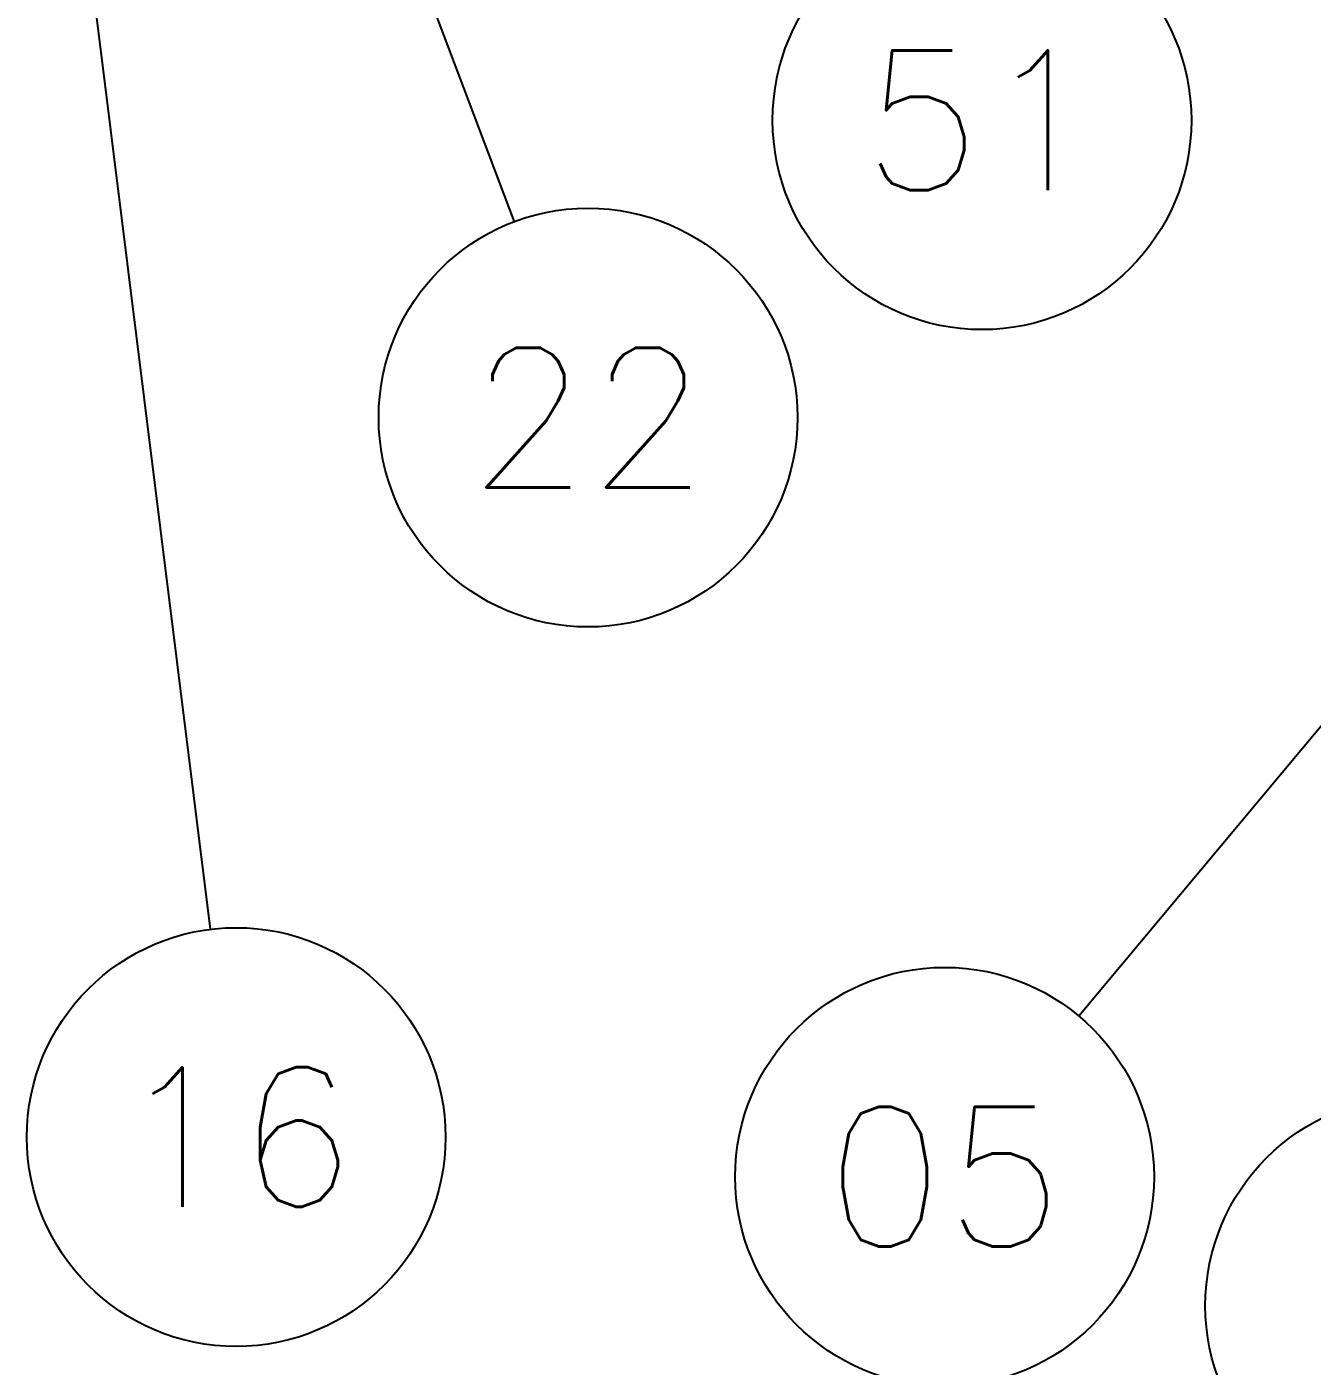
# Model space of a CAD drawing. Header units: millimetres. Extents: x 9439 to 18429, y 1498 to 3280.
# Drawn here: x 11011.1 to 11287.3, y 1887.2 to 2175.1 of the extents above; entities that cross this region are included whole.
import ezdxf
from ezdxf.enums import TextEntityAlignment as Align

# ---------------------------------------------------------------- set-up
doc = ezdxf.new("R2010")
doc.units = ezdxf.units.MM
doc.layers.add('word_dim', color=253, linetype='Continuous')
doc.styles.get("Standard").update_dxf_attribs({"font": 'romans.shx', "bigfont": 'bigfont.shx'})
doc.dimstyles.new('RS1-6', dxfattribs={"dimscale": 6, "dimtxt": 3.5, "dimasz": 3, "dimexe": 1, "dimexo": 0, "dimgap": 1, "dimtad": 3, "dimdsep": 46, "dimtxsty": 'Standard', "dimblk1": 'OPEN', "dimblk2": 'OPEN', "dimsah": 1, "dimcen": 0, "dimclrd": 256, "dimclre": 256, "dimclrt": 3, "dimadec": 0, "dimazin": 0, "dimtfac": 1, "dimtmove": 0, "dimatfit": 3, "dimldrblk": 'OPEN', "dimfxl": 0, "dimtolj": 1, "dimtzin": 0, "dimarcsym": 0})

# ---------------------------------------------------------------- blocks, each defined once
blk = doc.blocks.new('aa1')
for p, q in [((-0.4, 0.0667), (0, 0)), ((0, 0), (-1, 0)), ((-0.4, -0.0667), (0, 0))]:
    blk.add_line(p, q)
blk = doc.blocks.new('aa2')
blk.add_circle((0, 0), 1)
blk = doc.blocks.new('*D271')
at = {"layer": 'DEFPOINTS', "color": 0, "linetype": 'Continuous', "ltscale": 2}
for p in [(11413.3, 2087.26), (11309.34, 1900.2), (11309.34, 1900.2)]:
    blk.add_point(p, dxfattribs=at)
at = {"layer": 'word_dim', "linetype": 'Continuous', "lineweight": -2, "ltscale": 2}
blk.add_line((11391.44, 2047.92), (11331.2, 1939.54), dxfattribs=at)
at = {"layer": 'word_dim', "linetype": 'Continuous', "lineweight": -2, "ltscale": 2, "xscale": 45, "yscale": 45, "zscale": 45}
for name, p, rotation in [('aa1', (11413.3, 2087.26), 60.93722973028288), ('aa2', (11309.34, 1900.2), 240.9372297302829)]:
    blk.add_blockref(name, p, dxfattribs=dict(at, rotation=rotation))
at = {"layer": 'word_dim', "color": 3, "linetype": 'Continuous', "ltscale": 2, "insert": (11361.32, 1993.73), "char_height": 0.000006, "attachment_point": 5, "rotation": 60.9372}
blk.add_mtext('\\A1;214', dxfattribs=at)
blk = doc.blocks.new('_Open')
at = {"color": 0, "lineweight": -2}
for p, q in [((-1, 0.1667), (0, 0)), ((-1, -0.1667), (0, 0)), ((0, 0), (-1, 0))]:
    blk.add_line(p, q, dxfattribs=at)
blk = doc.blocks.new('*D274')
at = {"layer": 'DEFPOINTS', "color": 0, "linetype": 'Continuous', "ltscale": 2}
for p in [(11402.14, 2160), (11208.32, 1927.93), (11208.32, 1927.93)]:
    blk.add_point(p, dxfattribs=at)
at = {"layer": 'word_dim', "linetype": 'Continuous', "lineweight": -2, "ltscale": 2}
blk.add_line((11373.3, 2125.47), (11237.16, 1962.47), dxfattribs=at)
at = {"layer": 'word_dim', "linetype": 'Continuous', "lineweight": -2, "ltscale": 2, "xscale": 45, "yscale": 45, "zscale": 45}
for name, p, rotation in [('aa1', (11402.14, 2160), 50.1316118008286), ('aa2', (11208.32, 1927.93), 230.1316118008286)]:
    blk.add_blockref(name, p, dxfattribs=dict(at, rotation=rotation))
at = {"layer": 'word_dim', "color": 3, "linetype": 'Continuous', "ltscale": 2, "insert": (11305.23, 2043.97), "char_height": 0.000006, "attachment_point": 5, "rotation": 50.1316}
blk.add_mtext('\\A1;302.37', dxfattribs=at)
blk = doc.blocks.new('*D288')
at = {"layer": 'DEFPOINTS', "color": 0, "linetype": 'Continuous', "ltscale": 2}
for p in [(11012.36, 2286.8), (11056.06, 1936.46), (11056.06, 1936.46)]:
    blk.add_point(p, dxfattribs=at)
at = {"layer": 'word_dim', "linetype": 'Continuous', "lineweight": -2, "ltscale": 2}
blk.add_line((11017.93, 2242.14), (11050.49, 1981.12), dxfattribs=at)
at = {"layer": 'word_dim', "linetype": 'Continuous', "lineweight": -2, "ltscale": 2, "xscale": 45, "yscale": 45, "zscale": 45}
for name, p, rotation in [('aa1', (11012.36, 2286.8), 97.11072237410538), ('aa2', (11056.06, 1936.46), 277.1107223741054)]:
    blk.add_blockref(name, p, dxfattribs=dict(at, rotation=rotation))
at = {"layer": 'word_dim', "color": 3, "linetype": 'Continuous', "ltscale": 2, "insert": (11034.21, 2111.63), "char_height": 0.000006, "attachment_point": 5, "rotation": 277.1107}
blk.add_mtext('\\A1;353.05', dxfattribs=at)
blk = doc.blocks.new('*D289')
at = {"layer": 'DEFPOINTS', "color": 0, "linetype": 'Continuous', "ltscale": 2}
for p in [(11040.73, 2331.75), (11131.69, 2091.09), (11131.69, 2091.09)]:
    blk.add_point(p, dxfattribs=at)
at = {"layer": 'word_dim', "linetype": 'Continuous', "lineweight": -2, "ltscale": 2}
blk.add_line((11056.64, 2289.65), (11115.78, 2133.18), dxfattribs=at)
at = {"layer": 'word_dim', "linetype": 'Continuous', "lineweight": -2, "ltscale": 2, "xscale": 45, "yscale": 45, "zscale": 45}
for name, p, rotation in [('aa1', (11040.73, 2331.75), 110.7046368355116), ('aa2', (11131.69, 2091.09), 290.7046368355116)]:
    blk.add_blockref(name, p, dxfattribs=dict(at, rotation=rotation))
at = {"layer": 'word_dim', "color": 3, "linetype": 'Continuous', "ltscale": 2, "insert": (11086.21, 2211.42), "char_height": 0.000006, "attachment_point": 5, "rotation": 290.7046}
blk.add_mtext('\\A1;257.27', dxfattribs=at)

msp = doc.modelspace()

# ---------------------------------------------------------------- block references
at = {"layer": 'word_dim', "linetype": 'Continuous', "ltscale": 2, "xscale": 45.00000000000007, "yscale": 45, "zscale": 45, "rotation": 135.0193337521818}
msp.add_blockref('aa2', (11216.347, 2154.997), dxfattribs=at)

# ---------------------------------------------------------------- texts
at = {"layer": 'word_dim', "color": 3, "linetype": 'Continuous', "ltscale": 2}
for s, p in [('51', (11216.347, 2154.997)), ('22', (11131.691, 2091.09)), ('16', (11056.064, 1936.464)), ('05', (11208.317, 1927.933))]:
    msp.add_text(s, height=30, dxfattribs=at).set_placement(p, align=Align.MIDDLE_CENTER)

# ---------------------------------------------------------------- dimensions: what is measured, and where the dimension line sits
for p1, p2, picture, middle in [((11040.732, 2331.746), (11131.691, 2091.09), '*D289', (11086.211, 2211.418)), ((11012.361, 2286.796), (11056.064, 1936.464), '*D288', (11034.212, 2111.63)), ((11402.142, 2160.004), (11208.317, 1927.933), '*D274', (11305.229, 2043.969)), ((11413.298, 2087.258), (11309.345, 1900.205), '*D271', (11361.322, 1993.731))]:
    dim = msp.add_aligned_dim(p1=p1, p2=p2, distance=0, dimstyle='RS1-6', override={"dimtxt": 1e-06, "dimasz": 7.5, "dimgap": 0, "dimblk1": 'aa1', "dimblk2": 'aa2', "dimse1": 1, "dimse2": 1}, dxfattribs=at)
    dim.commit()
    dim.dimension.update_dxf_attribs({"geometry": picture, "text_midpoint": middle})

doc.saveas('drawing.dxf')
